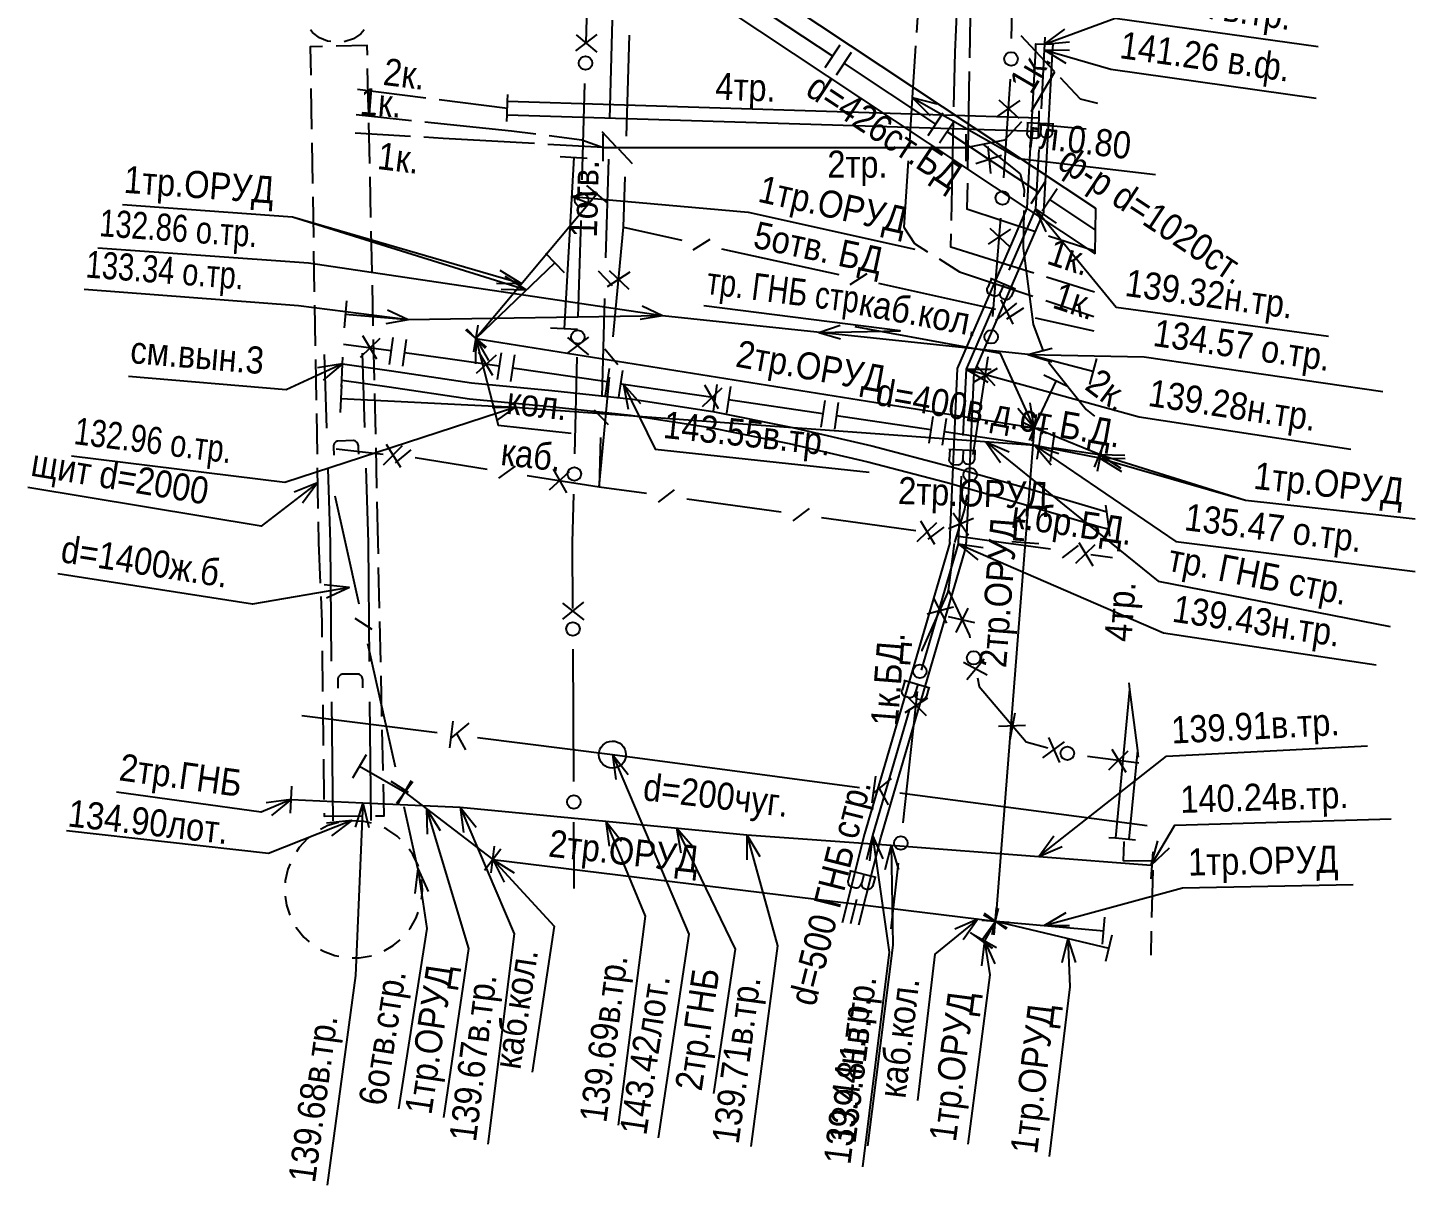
# Model space of a CAD drawing. Header units: metres. Extents: x -3947 to -3704, y 4976 to 6609.
# Drawn here: x -3835.4 to -3784.2, y 4976.3 to 5019 of the extents above; entities that cross this region are included whole.
import ezdxf
from ezdxf.enums import TextEntityAlignment as Align

# ---------------------------------------------------------------- set-up
doc = ezdxf.new("R2010")
doc.units = ezdxf.units.M
doc.header["$MEASUREMENT"] = 0
for name, color, linetype, lineweight in [('Водопровод', 7, 'Continuous', 25), ('Водосток', 7, 'Continuous', 25), ('Газопровод', 7, 'Continuous', 25), ('Кабели', 7, 'Continuous', 25), ('Кабель связи', 7, 'Continuous', 25), ('Кабель электрический', 7, 'Continuous', 25), ('Канализация самотёчная', 7, 'Continuous', 25)]:
    doc.layers.add(name, color=color, linetype=linetype, lineweight=lineweight)
doc.styles.add('Style-RUSSIAN_1251', font='RUSSIAN_1251.shx')
doc.styles.add('Style-RUSSIAN_1251 I 0.00000', font='RUSSIAN_1251.shx')

msp = doc.modelspace()

# ---------------------------------------------------------------- linework, layer by layer
at = {"layer": 'Водопровод', "linetype": 'Continuous'}
for p, q in [((-3797.91, 5018.406), (-3797.151, 5018.95)), ((-3797.89, 5018.655), (-3797.91, 5018.406)), ((-3797.91, 5018.406), (-3796.979, 5018.481)), ((-3797.915, 5018.196), (-3798.035, 5016.008)), ((-3797.91, 5018.406), (-3797.915, 5018.196)), ((-3797.915, 5018.196), (-3797.121, 5017.703)), ((-3797.915, 5018.196), (-3796.981, 5018.183)), ((-3797.568, 5015.44), (-3798.564, 5015.494)), ((-3798.532, 5015.493), (-3798.552, 5015.131)), ((-3798.032, 5015.465), (-3798.049, 5015.144)), ((-3798.117, 5014.51), (-3798.238, 5012.322)), ((-3798.238, 5012.322), (-3799.223, 5010.05)), ((-3798.238, 5012.322), (-3797.859, 5011.468)), ((-3798.238, 5012.322), (-3797.473, 5011.786)), ((-3799.867, 5009.739), (-3800.011, 5009.407)), ((-3798.982, 5009.356), (-3799.897, 5009.752)), ((-3799.408, 5009.54), (-3799.535, 5009.245)), ((-3799.819, 5008.674), (-3800.804, 5006.402)), ((-3800.804, 5006.402), (-3800.916, 5003.95)), ((-3800.804, 5006.402), (-3799.87, 5006.404)), ((-3800.804, 5006.402), (-3800.003, 5005.922)), ((-3800.444, 5003.386), (-3801.441, 5003.432)), ((-3801.408, 5003.431), (-3801.425, 5003.069)), ((-3800.908, 5003.408), (-3800.923, 5003.087)), ((-3800.985, 5002.452), (-3801.097, 5000)), ((-3801.097, 5000), (-3801.099, 4999.948)), ((-3801.099, 4999.948), (-3802.465, 4995.282)), ((-3801.099, 4999.948), (-3800.373, 4999.361)), ((-3801.099, 4999.948), (-3800.174, 4999.82)), ((-3803.066, 4994.893), (-3803.168, 4994.546)), ((-3802.14, 4994.622), (-3803.097, 4994.903)), ((-3802.585, 4994.753), (-3802.676, 4994.444)), ((-3802.886, 4993.842), (-3804.252, 4989.177)), ((-3804.252, 4989.177), (-3804.479, 4988.276)), ((-3804.252, 4989.177), (-3804.374, 4988.25)), ((-3804.252, 4989.177), (-3803.879, 4988.32)), ((-3805.064, 4987.865), (-3805.153, 4987.514)), ((-3804.128, 4987.63), (-3805.096, 4987.873)), ((-3804.578, 4987.743), (-3804.657, 4987.431)), ((-3804.845, 4986.822), (-3805.071, 4985.922))]:
    msp.add_line(p, q, dxfattribs=at)
at = {"layer": 'Водопровод', "linetype": 'Continuous', "flags": 128}
for points in [[(-3797.91, 5018.406), (-3795.293, 5019.364), (-3787.799, 5018.313)], [(-3801.407, 5000), (-3801.119, 5006.418), (-3798.552, 5012.34), (-3798.23, 5018.203), (-3798.225, 5018.414), (-3798.225, 5018.414), (-3797.603, 5018.4), (-3797.626, 5018.073), (-3797.948, 5012.198), (-3800.515, 5006.277), (-3800.797, 5000)], [(-3797.915, 5018.196), (-3795.452, 5017.476), (-3787.873, 5016.412)], [(-3797.605, 5015.442), (-3797.622, 5015.123), (-3797.629, 5015.094), (-3797.651, 5015.045), (-3797.681, 5014.999), (-3797.697, 5014.982), (-3797.717, 5014.966), (-3797.742, 5014.952), (-3797.772, 5014.941), (-3797.788, 5014.938), (-3797.903, 5014.944), (-3797.925, 5014.951), (-3797.954, 5014.966), (-3797.974, 5014.982), (-3797.994, 5015), (-3798.013, 5015.029), (-3798.029, 5015.065), (-3798.041, 5015.098), (-3798.049, 5015.144), (-3798.055, 5015.106), (-3798.061, 5015.073), (-3798.078, 5015.025), (-3798.097, 5014.996), (-3798.117, 5014.969), (-3798.15, 5014.941), (-3798.187, 5014.923), (-3798.219, 5014.915), (-3798.409, 5014.925), (-3798.428, 5014.93), (-3798.453, 5014.943), (-3798.482, 5014.965), (-3798.508, 5014.998), (-3798.525, 5015.027), (-3798.543, 5015.075), (-3798.551, 5015.103), (-3798.552, 5015.131)], [(-3798.238, 5012.322), (-3795.256, 5008.694), (-3787.423, 5007.619)], [(-3799.015, 5009.37), (-3799.142, 5009.078), (-3799.159, 5009.052), (-3799.196, 5009.014), (-3799.241, 5008.982), (-3799.262, 5008.971), (-3799.286, 5008.963), (-3799.314, 5008.959), (-3799.346, 5008.959), (-3799.362, 5008.961), (-3799.468, 5009.007), (-3799.486, 5009.021), (-3799.508, 5009.045), (-3799.521, 5009.067), (-3799.533, 5009.09), (-3799.541, 5009.124), (-3799.544, 5009.164), (-3799.544, 5009.199), (-3799.535, 5009.245), (-3799.554, 5009.211), (-3799.571, 5009.182), (-3799.604, 5009.143), (-3799.631, 5009.123), (-3799.66, 5009.105), (-3799.701, 5009.09), (-3799.741, 5009.085), (-3799.774, 5009.089), (-3799.949, 5009.165), (-3799.965, 5009.176), (-3799.984, 5009.196), (-3800.003, 5009.227), (-3800.016, 5009.267), (-3800.022, 5009.3), (-3800.023, 5009.351), (-3800.02, 5009.381), (-3800.011, 5009.407)], [(-3800.804, 5006.402), (-3794.408, 5004.636), (-3786.591, 5003.451)], [(-3800.481, 5003.388), (-3800.495, 5003.07), (-3800.502, 5003.04), (-3800.523, 5002.991), (-3800.553, 5002.945), (-3800.569, 5002.927), (-3800.589, 5002.911), (-3800.614, 5002.898), (-3800.644, 5002.886), (-3800.659, 5002.883), (-3800.775, 5002.888), (-3800.797, 5002.895), (-3800.826, 5002.909), (-3800.846, 5002.925), (-3800.866, 5002.943), (-3800.885, 5002.972), (-3800.902, 5003.008), (-3800.914, 5003.04), (-3800.923, 5003.087), (-3800.928, 5003.048), (-3800.933, 5003.015), (-3800.951, 5002.967), (-3800.969, 5002.938), (-3800.989, 5002.911), (-3801.022, 5002.883), (-3801.058, 5002.864), (-3801.09, 5002.856), (-3801.28, 5002.864), (-3801.299, 5002.869), (-3801.325, 5002.881), (-3801.353, 5002.903), (-3801.38, 5002.936), (-3801.397, 5002.965), (-3801.416, 5003.013), (-3801.424, 5003.041), (-3801.425, 5003.069)], [(-3801.407, 5000), (-3801.407, 4999.982), (-3804.552, 4989.236), (-3805.378, 4985.961)], [(-3804.757, 4985.882), (-3803.948, 4989.094), (-3800.804, 4999.841), (-3800.797, 5000)], [(-3801.099, 4999.948), (-3793.517, 4996.669), (-3785.658, 4995.478)], [(-3802.175, 4994.633), (-3802.265, 4994.327), (-3802.278, 4994.3), (-3802.31, 4994.256), (-3802.35, 4994.22), (-3802.37, 4994.206), (-3802.393, 4994.195), (-3802.42, 4994.187), (-3802.452, 4994.183), (-3802.468, 4994.184), (-3802.579, 4994.216), (-3802.599, 4994.228), (-3802.624, 4994.249), (-3802.639, 4994.269), (-3802.654, 4994.291), (-3802.666, 4994.324), (-3802.674, 4994.363), (-3802.678, 4994.397), (-3802.676, 4994.444), (-3802.69, 4994.408), (-3802.703, 4994.377), (-3802.731, 4994.335), (-3802.756, 4994.311), (-3802.781, 4994.289), (-3802.82, 4994.27), (-3802.86, 4994.26), (-3802.893, 4994.26), (-3803.076, 4994.313), (-3803.093, 4994.322), (-3803.115, 4994.34), (-3803.138, 4994.368), (-3803.156, 4994.407), (-3803.166, 4994.439), (-3803.172, 4994.489), (-3803.173, 4994.519), (-3803.168, 4994.546)], [(-3804.252, 4989.177), (-3803.645, 4984.874), (-3804.629, 4976.943)], [(-3804.164, 4987.639), (-3804.242, 4987.329), (-3804.254, 4987.302), (-3804.285, 4987.257), (-3804.323, 4987.219), (-3804.342, 4987.205), (-3804.365, 4987.193), (-3804.392, 4987.184), (-3804.424, 4987.179), (-3804.439, 4987.179), (-3804.552, 4987.207), (-3804.572, 4987.218), (-3804.598, 4987.238), (-3804.614, 4987.258), (-3804.63, 4987.279), (-3804.643, 4987.311), (-3804.652, 4987.35), (-3804.657, 4987.384), (-3804.657, 4987.431), (-3804.67, 4987.395), (-3804.682, 4987.363), (-3804.708, 4987.32), (-3804.732, 4987.295), (-3804.757, 4987.272), (-3804.795, 4987.251), (-3804.834, 4987.24), (-3804.867, 4987.238), (-3805.052, 4987.285), (-3805.069, 4987.293), (-3805.092, 4987.31), (-3805.116, 4987.338), (-3805.135, 4987.375), (-3805.146, 4987.407), (-3805.155, 4987.457), (-3805.157, 4987.487), (-3805.153, 4987.514)]]:
    msp.add_lwpolyline(points, dxfattribs=at)
at = {"layer": 'Водосток', "linetype": 'Continuous'}
for p, q in [((-3822.864, 5015.996), (-3822.897, 5017.496)), ((-3824.991, 5016.757), (-3824.966, 5015.257)), ((-3822.82, 5013.997), (-3822.853, 5015.496)), ((-3824.958, 5014.757), (-3824.933, 5013.257)), ((-3822.776, 5011.997), (-3822.809, 5013.497)), ((-3824.925, 5012.757), (-3824.9, 5011.257)), ((-3822.732, 5009.998), (-3822.765, 5011.497)), ((-3824.891, 5010.757), (-3824.866, 5009.258)), ((-3822.688, 5007.998), (-3822.721, 5009.498)), ((-3824.858, 5008.758), (-3824.833, 5007.258)), ((-3822.644, 5005.999), (-3822.677, 5007.498)), ((-3824.825, 5006.758), (-3824.8, 5005.258)), ((-3824.501, 5006.943), (-3824.416, 5004.221)), ((-3823.102, 5006.986), (-3823.016, 5004.243)), ((-3822.6, 5003.999), (-3822.633, 5005.499)), ((-3824.791, 5004.758), (-3824.767, 5003.259)), ((-3822.556, 5002), (-3822.589, 5003.499)), ((-3824.758, 5002.759), (-3824.733, 5001.259)), ((-3824.369, 5002.722), (-3824.284, 5000)), ((-3822.969, 5002.744), (-3822.883, 5000)), ((-3824.749, 5002.204), (-3825.614, 5001.853)), ((-3824.749, 5002.204), (-3825.309, 5001.457)), ((-3822.512, 5000), (-3822.545, 5001.5)), ((-3824.725, 5000.759), (-3824.712, 5000)), ((-3824.712, 5000), (-3824.651, 4998.501)), ((-3824.283, 5000.015), (-3824.241, 4995.618)), ((-3822.502, 4999.578), (-3822.512, 5000)), ((-3822.883, 4999.985), (-3822.841, 4995.61)), ((-3822.458, 4997.579), (-3822.491, 4999.078)), ((-3823.567, 4998.342), (-3824.497, 4998.434)), ((-3823.567, 4998.342), (-3824.411, 4997.941)), ((-3822.414, 4995.579), (-3822.447, 4997.079)), ((-3824.58, 4996.003), (-3824.561, 4994.503)), ((-3822.37, 4993.58), (-3822.403, 4995.079)), ((-3824.555, 4994.003), (-3824.536, 4992.503)), ((-3824.227, 4994.118), (-3824.185, 4989.721)), ((-3822.827, 4994.11), (-3822.785, 4989.735)), ((-3822.326, 4991.58), (-3822.359, 4993.08)), ((-3824.53, 4992.003), (-3824.511, 4990.503)), ((-3823.485, 4989.728), (-3824.414, 4989.631)), ((-3823.485, 4989.728), (-3824.231, 4989.166)), ((-3820.876, 4987.189), (-3820.908, 4987.55))]:
    msp.add_line(p, q, dxfattribs=at)
at = {"layer": 'Водосток', "linetype": 'Continuous', "flags": 128}
for points in [[(-3824.261, 5018.496), (-3824.374, 5018.513), (-3824.673, 5018.639), (-3824.932, 5018.835), (-3825.004, 5018.924)], [(-3823.024, 5018.925), (-3823.155, 5018.781), (-3823.425, 5018.602), (-3823.731, 5018.494), (-3823.765, 5018.491)], [(-3824.563, 5018.312), (-3825.017, 5018.302), (-3825, 5017.257)], [(-3822.908, 5017.996), (-3822.916, 5018.348), (-3824.063, 5018.323)], [(-3823.224, 5003.257), (-3823.233, 5003.535), (-3823.236, 5003.574), (-3823.244, 5003.603), (-3823.257, 5003.644), (-3823.276, 5003.68), (-3823.298, 5003.707), (-3823.328, 5003.732), (-3823.361, 5003.751), (-3823.389, 5003.757), (-3823.416, 5003.761), (-3824.001, 5003.743), (-3824.026, 5003.737), (-3824.047, 5003.73), (-3824.071, 5003.715), (-3824.089, 5003.699), (-3824.111, 5003.675), (-3824.131, 5003.649), (-3824.144, 5003.616), (-3824.159, 5003.57), (-3824.162, 5003.533), (-3824.152, 5003.224)], [(-3824.749, 5002.204), (-3826.832, 5000.6), (-3835.447, 5002.027)], [(-3823.567, 4998.342), (-3827.148, 4997.717), (-3834.337, 4998.836)], [(-3824.631, 4998.002), (-3824.593, 4997.065), (-3824.586, 4996.502)], [(-3823.07, 4994.629), (-3823.073, 4994.907), (-3823.076, 4994.946), (-3823.083, 4994.975), (-3823.095, 4995.017), (-3823.114, 4995.053), (-3823.134, 4995.08), (-3823.165, 4995.105), (-3823.197, 4995.126), (-3823.224, 4995.132), (-3823.252, 4995.137), (-3823.837, 4995.131), (-3823.862, 4995.126), (-3823.883, 4995.119), (-3823.908, 4995.105), (-3823.926, 4995.089), (-3823.949, 4995.066), (-3823.969, 4995.04), (-3823.983, 4995.008), (-3823.998, 4994.962), (-3824.002, 4994.925), (-3823.999, 4994.616)], [(-3822.612, 4989.902), (-3822.289, 4989.904), (-3822.315, 4991.08)], [(-3824.505, 4990.003), (-3824.504, 4989.894), (-3823.112, 4989.9)], [(-3823.485, 4989.728), (-3826.553, 4988.521), (-3834.018, 4989.355)], [(-3823.968, 4989.665), (-3824.363, 4989.546), (-3824.643, 4989.404)], [(-3822.756, 4989.632), (-3823.035, 4989.7), (-3823.473, 4989.727)], [(-3821.696, 4989.045), (-3821.813, 4989.159), (-3822.186, 4989.411), (-3822.289, 4989.457)], [(-3825.054, 4989.122), (-3825.123, 4989.07), (-3825.429, 4988.739), (-3825.53, 4988.579)], [(-3821.025, 4988.035), (-3821.035, 4988.072), (-3821.228, 4988.478), (-3821.367, 4988.672)], [(-3825.761, 4988.138), (-3825.842, 4987.942), (-3825.937, 4987.502), (-3825.939, 4987.438)], [(-3820.912, 4986.828), (-3820.882, 4987.012), (-3820.876, 4987.189)], [(-3825.937, 4986.94), (-3825.889, 4986.606), (-3825.766, 4986.237)], [(-3821.362, 4985.703), (-3821.323, 4985.749), (-3821.102, 4986.142), (-3821.031, 4986.345)], [(-3825.537, 4985.793), (-3825.532, 4985.783), (-3825.25, 4985.431), (-3825.051, 4985.258)], [(-3822.288, 4984.918), (-3821.954, 4985.112), (-3821.695, 4985.331)], [(-3824.642, 4984.974), (-3824.525, 4984.903), (-3824.104, 4984.744), (-3823.967, 4984.718)], [(-3823.473, 4984.659), (-3823.445, 4984.659), (-3823.211, 4984.657), (-3822.767, 4984.733), (-3822.754, 4984.738)]]:
    msp.add_lwpolyline(points, dxfattribs=at)
at = {"layer": 'Газопровод', "linetype": 'Continuous'}
for p, q in [((-3809.105, 5020.196), (-3805.724, 5017.959)), ((-3806, 5017.542), (-3805.448, 5018.376)), ((-3805.583, 5017.266), (-3805.031, 5018.1)), ((-3805.307, 5017.683), (-3801.926, 5015.446)), ((-3802.202, 5015.029), (-3801.65, 5015.863)), ((-3801.785, 5014.753), (-3801.233, 5015.587)), ((-3801.509, 5015.17), (-3798.129, 5012.933)), ((-3799.998, 5014.618), (-3799.904, 5013.622)), ((-3799.497, 5014.289), (-3800.448, 5013.979)), ((-3798.405, 5012.516), (-3797.853, 5013.35)), ((-3797.988, 5012.24), (-3797.436, 5013.074)), ((-3797.712, 5012.657), (-3796.022, 5011.538)), ((-3822.035, 5007.072), (-3823.783, 5007.313)), ((-3823.159, 5006.848), (-3822.436, 5007.538)), ((-3822.564, 5006.767), (-3823.08, 5007.625)), ((-3821.966, 5007.567), (-3822.103, 5006.577)), ((-3821.471, 5007.499), (-3821.608, 5006.508)), ((-3818.874, 5006.248), (-3818.145, 5006.933)), ((-3818.28, 5006.163), (-3818.789, 5007.024)), ((-3817.973, 5007.002), (-3818.117, 5006.012)), ((-3817.479, 5006.93), (-3817.623, 5005.94)), ((-3814.058, 5005.927), (-3817.551, 5006.435)), ((-3813.986, 5006.421), (-3814.13, 5005.432)), ((-3813.491, 5006.349), (-3813.635, 5005.36)), ((-3813.446, 5005.838), (-3813.279, 5004.919)), ((-3813.446, 5005.838), (-3812.829, 5005.136)), ((-3810.539, 5005.026), (-3809.809, 5005.71)), ((-3809.945, 5004.94), (-3810.452, 5005.803)), ((-3809.999, 5005.832), (-3810.146, 5004.843)), ((-3809.504, 5005.759), (-3809.651, 5004.769)), ((-3806.087, 5004.746), (-3809.578, 5005.264)), ((-3806.013, 5005.241), (-3806.16, 5004.252)), ((-3805.519, 5005.168), (-3805.665, 5004.178)), ((-3802.101, 5004.155), (-3805.592, 5004.673)), ((-3802.028, 5004.65), (-3802.174, 5003.661)), ((-3801.533, 5004.577), (-3801.68, 5003.587)), ((-3798.115, 5003.564), (-3801.606, 5004.082)), ((-3798.042, 5004.059), (-3798.189, 5003.07)), ((-3797.548, 5003.986), (-3797.694, 5002.996)), ((-3795.875, 5003.232), (-3797.621, 5003.491))]:
    msp.add_line(p, q, dxfattribs=at)
at = {"layer": 'Газопровод', "linetype": 'Continuous', "flags": 128}
for points in [[(-3796.038, 5010.662), (-3796.007, 5012.335), (-3817.556, 5026.635), (-3818.336, 5025.46), (-3796.038, 5010.662)], [(-3818.045, 5006.507), (-3819.935, 5006.782), (-3821.539, 5007.004)], [(-3810.072, 5005.337), (-3813.446, 5005.838), (-3813.563, 5005.855)], [(-3813.446, 5005.838), (-3812.286, 5003.44), (-3804.381, 5002.596)]]:
    msp.add_lwpolyline(points, dxfattribs=at)
at = {"layer": 'Кабели', "linetype": 'Continuous'}
for p, q in [((-3799.126, 5018.606), (-3799.048, 5022.252)), ((-3815.216, 5018.15), (-3814.419, 5018.756)), ((-3815.201, 5018.75), (-3814.436, 5018.106)), ((-3814.977, 5013.394), (-3814.876, 5016.952)), ((-3799.409, 5013.469), (-3799.16, 5017.107)), ((-3799.628, 5015.742), (-3798.808, 5016.315)), ((-3799.589, 5016.341), (-3798.851, 5015.667)), ((-3815.788, 5014.247), (-3814.79, 5014.191)), ((-3815.37, 5012.771), (-3814.452, 5012.942)), ((-3814.816, 5013.18), (-3814.05, 5012.538)), ((-3815.37, 5012.771), (-3814.495, 5012.444)), ((-3799.815, 5008.338), (-3799.518, 5011.973)), ((-3799.972, 5011.012), (-3799.144, 5011.574)), ((-3799.925, 5011.61), (-3799.195, 5010.926)), ((-3817.206, 5009.552), (-3818, 5010.043)), ((-3817.206, 5009.552), (-3818.14, 5009.563)), ((-3819.284, 5007.851), (-3818.518, 5007.209)), ((-3818.98, 5007.036), (-3818.822, 5008.024)), ((-3816.142, 5007.928), (-3815.144, 5007.872)), ((-3815.527, 5006.973), (-3814.733, 5007.581)), ((-3815.514, 5007.573), (-3814.747, 5006.931)), ((-3815.247, 5003.279), (-3815.157, 5006.837)), ((-3800.539, 5003.245), (-3799.987, 5006.849)), ((-3800.506, 5005.931), (-3799.641, 5006.434)), ((-3800.417, 5006.524), (-3799.737, 5005.791)), ((-3797.028, 5005.75), (-3797.934, 5006.172)), ((-3798.098, 5004.696), (-3798.476, 5003.77)), ((-3798.366, 5003.739), (-3798.208, 5004.727)), ((-3798.785, 5004.272), (-3797.789, 5004.194)), ((-3797.834, 5004.022), (-3798.74, 5004.444)), ((-3795.689, 5003.712), (-3796.067, 5002.786)), ((-3795.878, 5003.249), (-3795.093, 5002.742)), ((-3795.878, 5003.249), (-3794.944, 5003.219)), ((-3795.86, 5003.11), (-3795.064, 5002.621)), ((-3795.86, 5003.11), (-3794.926, 5003.101)), ((-3815.33, 5000), (-3815.285, 5001.779)), ((-3801.28, 5001.096), (-3800.711, 5000.274)), ((-3801.452, 5000.522), (-3800.524, 5000.896)), ((-3799.118, 5000.039), (-3798.121, 4999.961)), ((-3799.118, 5000.039), (-3798.121, 4999.961)), ((-3801.452, 4998.221), (-3801.225, 4999.956)), ((-3815.697, 4997.763), (-3814.911, 4997.145)), ((-3815.692, 4997.163), (-3814.917, 4997.795)), ((-3802.234, 4997.364), (-3801.266, 4997.619)), ((-3801.991, 4997.913), (-3801.53, 4997.025)), ((-3800.735, 4997.57), (-3801.175, 4996.671)), ((-3800.479, 4997.027), (-3801.452, 4997.259)), ((-3815.289, 4991.168), (-3815.313, 4996.056)), ((-3800.018, 4995.097), (-3800.902, 4995.563)), ((-3800.131, 4995.686), (-3800.78, 4994.925)), ((-3803.13, 4989.645), (-3802.593, 4994.496)), ((-3803.055, 4993.722), (-3802.211, 4994.261)), ((-3802.991, 4994.319), (-3802.281, 4993.614)), ((-3798.997, 4993.7), (-3799.183, 4992.717)), ((-3798.606, 4993.244), (-3799.606, 4993.21)), ((-3797.177, 4992.636), (-3797.985, 4992.047)), ((-3797.756, 4992.794), (-3797.358, 4991.876)), ((-3795.426, 4992.37), (-3794.902, 4991.518)), ((-3823.445, 4991.311), (-3822.941, 4992.175)), ((-3796.322, 4992.107), (-3794.418, 4991.864)), ((-3794.831, 4992.296), (-3795.547, 4991.598)), ((-3821.833, 4990.378), (-3821.227, 4991.172)), ((-3821.782, 4990.343), (-3821.278, 4991.207)), ((-3820.724, 4990.16), (-3820.703, 4989.226)), ((-3820.724, 4990.16), (-3820.225, 4989.37)), ((-3815.269, 4987.225), (-3815.282, 4989.669)), ((-3818.339, 4987.796), (-3818.217, 4988.788)), ((-3818.581, 4987.895), (-3817.975, 4988.689)), ((-3818.278, 4988.292), (-3817.852, 4987.461)), ((-3818.278, 4988.292), (-3817.484, 4987.799)), ((-3803.563, 4985.729), (-3803.295, 4988.154)), ((-3793.91, 4987.899), (-3793.952, 4986.149)), ((-3800.157, 4986.256), (-3799.281, 4985.772)), ((-3799.31, 4985.727), (-3800.128, 4986.301)), ((-3799.315, 4985.72), (-3800.123, 4986.308)), ((-3799.834, 4985.527), (-3799.604, 4986.501)), ((-3799.78, 4985.518), (-3799.658, 4986.51)), ((-3799.762, 4985.516), (-3799.676, 4986.512)), ((-3797.914, 4985.856), (-3797.111, 4986.334)), ((-3795.764, 4985.167), (-3795.678, 4986.163)), ((-3800.363, 4986.093), (-3801.219, 4985.72)), ((-3800.363, 4986.093), (-3800.904, 4985.332)), ((-3800.217, 4986.053), (-3799.221, 4985.975)), ((-3797.914, 4985.856), (-3796.98, 4985.851)), ((-3793.964, 4985.649), (-3793.986, 4984.763)), ((-3799.832, 4985.01), (-3800.64, 4985.598)), ((-3799.81, 4985.014), (-3800.628, 4985.589)), ((-3800.557, 4985.531), (-3799.681, 4985.047)), ((-3800.119, 4985.289), (-3800.229, 4984.361)), ((-3800.119, 4985.289), (-3799.735, 4984.438)), ((-3797.048, 4985.382), (-3797.262, 4984.472)), ((-3797.048, 4985.382), (-3796.762, 4984.492)), ((-3795.644, 4984.535), (-3795.414, 4985.509))]:
    msp.add_line(p, q, dxfattribs=at)
at = {"layer": 'Кабели', "linetype": 'Continuous', "flags": 128}
for points in [[(-3814.833, 5018.451), (-3814.769, 5020.705), (-3814.73, 5022.009)], [(-3815.289, 5014.219), (-3815.643, 5007.9)], [(-3814.433, 5012.859), (-3818.901, 5007.53)], [(-3817.206, 5009.552), (-3825.667, 5012.01), (-3831.954, 5012.466)], [(-3815.37, 5012.771), (-3808.847, 5012.202), (-3802.696, 5010.827)], [(-3815.119, 5008.337), (-3815.099, 5009.117), (-3815.02, 5011.895)], [(-3818.901, 5007.53), (-3798.287, 5004.233)], [(-3798.287, 5004.233), (-3797.481, 5005.961)], [(-3798.287, 5004.233), (-3798.62, 5000)], [(-3795.878, 5003.249), (-3798.287, 5004.233)], [(-3795.878, 5003.249), (-3790.49, 5001.563), (-3784.224, 5000.87)], [(-3795.86, 5003.11), (-3790.49, 5001.563), (-3784.226, 5000.87)], [(-3801.219, 5000), (-3800.848, 5001.224), (-3800.766, 5001.762)], [(-3815.32, 4997.556), (-3815.332, 4999.914), (-3815.33, 5000)], [(-3798.62, 5000), (-3799.719, 4986.014)], [(-3802.428, 4995.987), (-3802.423, 4996.028), (-3801.476, 4998.143), (-3801.452, 4998.221)], [(-3801.452, 4998.221), (-3800.676, 4996.56), (-3800.66, 4996.475)], [(-3800.382, 4995.001), (-3800.322, 4994.68), (-3798.58, 4992.633), (-3797.786, 4992.414)], [(-3823.193, 4991.743), (-3821.53, 4990.775)], [(-3821.53, 4990.775), (-3818.278, 4988.292)], [(-3820.724, 4990.16), (-3819.169, 4985.006), (-3820.101, 4978.771)], [(-3818.278, 4988.292), (-3799.719, 4986.014)], [(-3818.278, 4988.292), (-3816.008, 4985.828), (-3816.817, 4980.438)], [(-3797.914, 4985.856), (-3792.81, 4987.242), (-3786.507, 4987.372)], [(-3800.363, 4986.093), (-3801.954, 4984.802), (-3802.598, 4979.39)], [(-3800.236, 4985.304), (-3799.719, 4986.014)], [(-3800.219, 4985.302), (-3799.719, 4986.014)], [(-3799.719, 4986.014), (-3800.119, 4985.289)], [(-3799.719, 4986.014), (-3795.721, 4985.665)], [(-3799.719, 4986.014), (-3795.529, 4985.022)], [(-3800.119, 4985.289), (-3799.926, 4984.033), (-3800.736, 4977.781)], [(-3797.048, 4985.382), (-3796.976, 4983.59), (-3797.736, 4977.332)]]:
    msp.add_lwpolyline(points, dxfattribs=at)
at = {"layer": 'Кабели', "linetype": 'Continuous'}
for centre in [(-3814.855, 5017.702), (-3799.142, 5017.856), (-3814.999, 5012.644), (-3799.461, 5012.72), (-3815.138, 5007.587), (-3799.876, 5007.591), (-3815.266, 5002.529), (-3800.652, 5002.503), (-3815.317, 4996.806), (-3800.521, 4995.738), (-3802.51, 4995.241), (-3797.063, 4992.215), (-3815.285, 4990.418), (-3803.212, 4988.9)]:
    msp.add_circle(centre, 0.25, dxfattribs=at)
at = {"layer": 'Кабель связи', "linetype": 'Continuous'}
for p, q in [((-3813.867, 5019.285), (-3813.968, 5015.648)), ((-3813.346, 5015.005), (-3813.225, 5018.738)), ((-3814.247, 5015.17), (-3813.732, 5014.626)), ((-3813.115, 5013.982), (-3813.627, 5014.529)), ((-3814.01, 5014.148), (-3814.112, 5010.511)), ((-3813.456, 5011.64), (-3813.395, 5013.506)), ((-3813.832, 5007.595), (-3813.456, 5011.64)), ((-3813.456, 5011.64), (-3811.294, 5011.164)), ((-3810.877, 5010.801), (-3810.246, 5011.205)), ((-3809.829, 5010.842), (-3805.505, 5009.891)), ((-3816.33, 5010.686), (-3815.638, 5009.964)), ((-3817.037, 5009.316), (-3817.822, 5009.823)), ((-3814.39, 5010.033), (-3813.875, 5009.489)), ((-3814.036, 5009.446), (-3813.202, 5009.999)), ((-3813.982, 5010.043), (-3813.26, 5009.351)), ((-3805.088, 5009.528), (-3804.457, 5009.932)), ((-3817.037, 5009.316), (-3817.971, 5009.345)), ((-3804.04, 5009.569), (-3799.716, 5008.618)), ((-3814.154, 5009.011), (-3814.255, 5005.374)), ((-3798.937, 5008.831), (-3799.712, 5008.2)), ((-3799.523, 5008.958), (-3799.077, 5008.062)), ((-3799.3, 5008.255), (-3798.668, 5008.658)), ((-3798.251, 5008.295), (-3796.089, 5007.82)), ((-3819.247, 5007.891), (-3818.555, 5007.169)), ((-3813.663, 5006.56), (-3814.141, 5007.136)), ((-3814.348, 5002.056), (-3813.972, 5006.101)), ((-3814.534, 5004.897), (-3814.019, 5004.352)), ((-3822.218, 5003.627), (-3821.679, 5002.784)), ((-3814.297, 5003.875), (-3814.348, 5002.056)), ((-3824.065, 5003.452), (-3822.326, 5003.262)), ((-3821.622, 5003.564), (-3822.325, 5002.853)), ((-3821.872, 5002.946), (-3821.288, 5003.416)), ((-3821.141, 5003.133), (-3818.485, 5002.712)), ((-3818.048, 5002.374), (-3817.441, 5002.815)), ((-3815.455, 5002.612), (-3816.192, 5001.936)), ((-3816.048, 5002.704), (-3815.55, 5001.836)), ((-3817.004, 5002.477), (-3814.348, 5002.056)), ((-3814.348, 5002.056), (-3812.603, 5001.816)), ((-3823.717, 5000), (-3824.097, 5001.708)), ((-3812.159, 5001.487), (-3811.562, 5001.94)), ((-3811.117, 5001.611), (-3807.628, 5001.13)), ((-3807.184, 5000.802), (-3806.586, 5001.254)), ((-3806.142, 5000.926), (-3802.653, 5000.445)), ((-3801.892, 5000.72), (-3802.615, 5000.029)), ((-3802.487, 5000.8), (-3801.971, 4999.942)), ((-3802.208, 5000.116), (-3801.611, 5000.569)), ((-3823.21, 4997.723), (-3823.717, 5000)), ((-3801.167, 5000.24), (-3799.422, 5000)), ((-3799.422, 5000), (-3797.688, 4999.762)), ((-3796.639, 4999.995), (-3796.123, 4999.137)), ((-3797.244, 4999.433), (-3796.647, 4999.886)), ((-3796.045, 4999.915), (-3796.768, 4999.224)), ((-3796.202, 4999.557), (-3795.39, 4999.445)), ((-3822.731, 4996.789), (-3823.364, 4997.192)), ((-3821.871, 4991.703), (-3822.885, 4996.258)), ((-3821.392, 4990.77), (-3822.025, 4991.172)), ((-3821.039, 4987.962), (-3821.546, 4990.239)), ((-3821.039, 4987.962), (-3821.157, 4987.035)), ((-3821.039, 4987.962), (-3820.662, 4987.107))]:
    msp.add_line(p, q, dxfattribs=at)
at = {"layer": 'Кабель связи', "linetype": 'Continuous', "flags": 128}
for points in [[(-3817.037, 5009.316), (-3825.667, 5012.01), (-3831.954, 5012.466)], [(-3815.984, 5010.325), (-3818.901, 5007.53)], [(-3821.039, 4987.962), (-3820.716, 4985.744), (-3821.759, 4979.085)]]:
    msp.add_lwpolyline(points, dxfattribs=at)
at = {"layer": 'Кабель электрический', "linetype": 'Continuous'}
for p, q in [((-3802.388, 5022.574), (-3802.631, 5018.834)), ((-3800.619, 5021.519), (-3800.679, 5017.894)), ((-3797.526, 5017.382), (-3798.763, 5018.707)), ((-3800.687, 5017.394), (-3800.746, 5013.77)), ((-3823.274, 5016.74), (-3820.755, 5016.422)), ((-3817.732, 5016.292), (-3817.725, 5016.542)), ((-3802.787, 5016.434), (-3802.131, 5015.77)), ((-3802.787, 5016.434), (-3801.882, 5016.203)), ((-3820.259, 5016.36), (-3817.74, 5016.042)), ((-3817.748, 5015.792), (-3817.732, 5016.292)), ((-3798.107, 5015.684), (-3798.1, 5015.934)), ((-3823.324, 5015.8), (-3821.279, 5015.584)), ((-3817.756, 5015.542), (-3817.748, 5015.792)), ((-3801.345, 5011.892), (-3801.262, 5015.587)), ((-3798.123, 5015.184), (-3798.107, 5015.684)), ((-3798.115, 5015.434), (-3796.373, 5015.271)), ((-3821.321, 5014.989), (-3823.362, 5015.111)), ((-3814.199, 5014.084), (-3814.199, 5015.084)), ((-3800.802, 5014.079), (-3800.802, 5015.079)), ((-3798.131, 5014.934), (-3798.123, 5015.184)), ((-3814.199, 5014.584), (-3816.24, 5014.699)), ((-3800.802, 5014.579), (-3800.181, 5014.706)), ((-3797.758, 5011.327), (-3796.036, 5010.763)), ((-3796.063, 5009.245), (-3797.827, 5009.797)), ((-3823.681, 5008.919), (-3823.765, 5007.923)), ((-3812.006, 5008.366), (-3812.761, 5008.731)), ((-3797.858, 5008.939), (-3796.08, 5008.349)), ((-3821.401, 5008.227), (-3822.226, 5008.078)), ((-3821.401, 5008.227), (-3822.164, 5008.574)), ((-3812.006, 5008.366), (-3812.835, 5008.236)), ((-3806.244, 5007.758), (-3805.449, 5008.023)), ((-3806.244, 5007.758), (-3805.44, 5007.523)), ((-3818.901, 5007.53), (-3818.919, 5006.596)), ((-3818.901, 5007.53), (-3818.435, 5006.721)), ((-3798.524, 5006.943), (-3797.619, 5007.174)), ((-3823.822, 5006.595), (-3823.808, 5006.845)), ((-3798.524, 5006.943), (-3797.63, 5006.674)), ((-3795.99, 5006.795), (-3796.244, 5005.828)), ((-3823.821, 5006.595), (-3824.744, 5006.447)), ((-3823.821, 5006.595), (-3824.535, 5005.992)), ((-3823.854, 5005.993), (-3823.821, 5006.595)), ((-3823.867, 5005.804), (-3823.916, 5004.805)), ((-3823.868, 5005.744), (-3823.854, 5005.994)), ((-3798.287, 5004.233), (-3798.432, 5005.156)), ((-3817.458, 5004.987), (-3818.296, 5004.977)), ((-3817.458, 5004.987), (-3818.141, 5004.501)), ((-3798.287, 5004.233), (-3798.887, 5004.949)), ((-3800.073, 5003.715), (-3799.531, 5002.955)), ((-3800.073, 5003.715), (-3799.216, 5003.344)), ((-3798.265, 5003.583), (-3797.661, 5002.87)), ((-3798.265, 5003.583), (-3797.38, 5003.284)), ((-3795.763, 5003.601), (-3795.956, 5002.619)), ((-3795.607, 5001.134), (-3795.638, 5001.381)), ((-3795.523, 5000.486), (-3795.606, 5001.133)), ((-3795.492, 5000.238), (-3795.524, 5000.486)), ((-3794.796, 4994.816), (-3794.764, 4994.568)), ((-3794.765, 4994.568), (-3794.477, 4992.322)), ((-3794.476, 4992.322), (-3794.445, 4992.074)), ((-3825.743, 4990.003), (-3825.697, 4991.002)), ((-3825.72, 4990.503), (-3826.646, 4990.385)), ((-3825.72, 4990.503), (-3826.453, 4989.924)), ((-3823.07, 4990.38), (-3823.358, 4989.491)), ((-3823.07, 4990.38), (-3822.858, 4989.47)), ((-3819.48, 4990.22), (-3819.356, 4989.294)), ((-3819.48, 4990.22), (-3818.896, 4989.491)), ((-3814.1, 4989.71), (-3813.986, 4988.783)), ((-3814.1, 4989.71), (-3813.524, 4988.975)), ((-3811.5, 4989.46), (-3811.332, 4988.541)), ((-3811.5, 4989.46), (-3810.882, 4988.759)), ((-3808.9, 4989.21), (-3808.902, 4988.276)), ((-3808.9, 4989.21), (-3808.42, 4988.409)), ((-3803.57, 4988.82), (-3803.803, 4987.916)), ((-3803.57, 4988.82), (-3803.303, 4987.925)), ((-3798.12, 4988.41), (-3797.566, 4989.162)), ((-3798.12, 4988.41), (-3797.258, 4988.769)), ((-3795.537, 4989.112), (-3795.288, 4989.088)), ((-3795.288, 4989.088), (-3794.79, 4989.04)), ((-3794.79, 4989.04), (-3794.541, 4989.017)), ((-3793.97, 4988.08), (-3793.723, 4988.981)), ((-3793.97, 4988.08), (-3793.294, 4988.725)), ((-3793.973, 4987.579), (-3793.892, 4988.575))]:
    msp.add_line(p, q, dxfattribs=at)
at = {"layer": 'Кабель электрический', "linetype": 'Continuous', "flags": 128}
for points in [[(-3801.25, 5016.087), (-3801.205, 5018.102), (-3801.128, 5019.781)], [(-3802.664, 5018.335), (-3802.787, 5016.434), (-3802.905, 5014.596)], [(-3798.394, 5015.908), (-3798.381, 5015.922), (-3797.526, 5017.382)], [(-3795.936, 5016.21), (-3796.576, 5016.365), (-3797.321, 5017.163)], [(-3802.787, 5016.434), (-3798.843, 5014.174), (-3793.804, 5013.582)], [(-3817.732, 5016.292), (-3798.107, 5015.684)], [(-3820.781, 5015.531), (-3817.589, 5015.194), (-3816.692, 5015.083)], [(-3817.748, 5015.792), (-3798.123, 5015.184)], [(-3800.181, 5014.706), (-3799.376, 5014.871), (-3798.738, 5015.545)], [(-3816.739, 5014.727), (-3820.107, 5014.917), (-3820.822, 5014.96)], [(-3816.196, 5015.022), (-3814.985, 5014.873), (-3814.199, 5014.584)], [(-3814.199, 5014.584), (-3800.802, 5014.579)], [(-3800.181, 5014.706), (-3798.801, 5013.611), (-3798.663, 5013.03), (-3798.666, 5012.764)], [(-3802.937, 5014.097), (-3803.095, 5011.646), (-3802.706, 5011.04), (-3802.222, 5010.735)], [(-3800.754, 5013.27), (-3800.77, 5012.314), (-3798.233, 5011.483)], [(-3798.673, 5012.264), (-3798.69, 5010.873), (-3798.331, 5008.052), (-3797.963, 5007.107)], [(-3798.304, 5009.946), (-3801.367, 5010.905), (-3801.356, 5011.392)], [(-3812.006, 5008.366), (-3825.087, 5010.314), (-3832.858, 5010.862)], [(-3801.799, 5010.469), (-3801.047, 5009.997), (-3798.333, 5009.096)], [(-3821.401, 5008.227), (-3825.445, 5008.733), (-3833.364, 5009.338)], [(-3806.244, 5007.758), (-3803.231, 5007.814), (-3810.48, 5008.737)], [(-3796.117, 5006.312), (-3798.524, 5006.943), (-3812.006, 5008.366), (-3821.401, 5008.227), (-3823.723, 5008.421)], [(-3798.287, 5004.233), (-3799.535, 5006.975), (-3804.895, 5007.966)], [(-3818.901, 5007.53), (-3818.078, 5004.333), (-3815.383, 5004.03)], [(-3798.524, 5006.943), (-3794.224, 5006.85), (-3785.409, 5005.579)], [(-3797.763, 5006.652), (-3796.371, 5004.911), (-3796.059, 5004.667)], [(-3823.821, 5006.595), (-3825.904, 5005.639), (-3831.73, 5006.128)], [(-3823.821, 5006.595), (-3822.012, 5006.34), (-3819.062, 5005.894), (-3816.1, 5005.616), (-3813.116, 5005.293), (-3810.15, 5004.836), (-3807.205, 5004.24), (-3804.285, 5003.564), (-3801.389, 5002.804), (-3798.51, 5001.991), (-3795.647, 5001.145), (-3795.606, 5001.133)], [(-3823.854, 5005.993), (-3822.098, 5005.746), (-3819.134, 5005.298), (-3816.16, 5005.02), (-3813.194, 5004.697), (-3810.256, 5004.246), (-3807.333, 5003.654), (-3804.429, 5002.982), (-3801.547, 5002.226), (-3798.676, 5001.415), (-3795.815, 5000.569), (-3795.523, 5000.486)], [(-3795.86, 5003.11), (-3798.265, 5003.583), (-3817.458, 5004.987), (-3823.891, 5005.304)], [(-3817.458, 5004.987), (-3825.951, 5002.22), (-3833.83, 5003.19)], [(-3800.073, 5003.715), (-3793.707, 4998.565), (-3785.149, 4996.896)], [(-3798.265, 5003.583), (-3793.054, 5000.04), (-3784.218, 4998.925)], [(-3794.765, 4994.568), (-3795.288, 4989.088)], [(-3798.12, 4988.41), (-3793.4, 4992.111), (-3785.977, 4992.492)], [(-3794.477, 4992.322), (-3794.79, 4989.04)], [(-3825.72, 4990.503), (-3826.827, 4990.038), (-3832.171, 4990.777)], [(-3825.72, 4990.503), (-3823.07, 4990.38), (-3819.48, 4990.22), (-3814.1, 4989.71), (-3808.9, 4989.21), (-3803.57, 4988.82), (-3798.12, 4988.41), (-3793.97, 4988.08), (-3793.932, 4988.077)], [(-3823.07, 4990.38), (-3823.34, 4984.015), (-3824.398, 4976.265)], [(-3819.48, 4990.22), (-3817.483, 4985.554), (-3818.454, 4977.785)], [(-3793.97, 4988.08), (-3793.089, 4989.556), (-3785.107, 4989.793)], [(-3814.1, 4989.71), (-3812.645, 4986.204), (-3813.642, 4978.488)], [(-3811.5, 4989.46), (-3809.33, 4984.985), (-3810.122, 4979.648)], [(-3808.9, 4989.21), (-3807.771, 4985.111), (-3808.754, 4977.694)], [(-3803.57, 4988.82), (-3803.502, 4985.134), (-3804.441, 4977.718)], [(-3793.952, 4988.23), (-3794.986, 4988.25), (-3794.96, 4988.932), (-3794.977, 4988.961)]]:
    msp.add_lwpolyline(points, dxfattribs=at)
at = {"layer": 'Канализация самотёчная', "linetype": 'Continuous'}
for p, q in [((-3825.322, 4993.614), (-3820.335, 4992.985)), ((-3819.75, 4993.399), (-3819.874, 4992.416)), ((-3819.83, 4992.767), (-3819.154, 4993.324)), ((-3819.616, 4992.943), (-3819.279, 4992.341)), ((-3818.847, 4992.797), (-3813.86, 4992.168)), ((-3813.86, 4992.168), (-3813.738, 4991.242)), ((-3813.86, 4992.168), (-3813.278, 4991.438)), ((-3813.86, 4992.168), (-3804.734, 4990.956)), ((-3804.146, 4991.367), (-3804.277, 4990.385)), ((-3804.23, 4990.735), (-3803.551, 4991.288)), ((-3804.015, 4990.91), (-3803.682, 4990.306)), ((-3803.247, 4990.759), (-3794.121, 4989.548))]:
    msp.add_line(p, q, dxfattribs=at)
at = {"layer": 'Канализация самотёчная', "linetype": 'Continuous', "flags": 128}
msp.add_lwpolyline([(-3813.86, 4992.168), (-3811.037, 4985.533), (-3812.166, 4978.013)], dxfattribs=at)
at = {"layer": 'Канализация самотёчная', "linetype": 'Continuous'}
msp.add_arc((-3813.86, 4992.168), 0.5, 0.7248714295213494, 0.7248656999623442, dxfattribs=at)

# ---------------------------------------------------------------- texts
at = {"layer": 'Водопровод', "linetype": 'Continuous', "style": 'Style-RUSSIAN_1251', "width": 0.9}
for s, rotation, p in [('141.27в.тр.', 352.0129, (-3794.868, 5020.769)), ('141.26 в.ф.', 352.0129, (-3795.028, 5018.88)), ('139.32н.тр.', 352.1856, (-3794.836, 5010.1)), ('139.28н.тр.', 351.3774, (-3793.968, 5006.036)), ('139.43н.тр.', 351.3774, (-3793.077, 4998.069)), ('139.44н.тр.', 82.9213, (-3806.068, 4977.122))]:
    msp.add_text(s, height=1, rotation=rotation, dxfattribs=at).set_placement(p, align=Align.TOP_LEFT)
at = {"layer": 'Водопровод', "linetype": 'Continuous', "style": 'Style-RUSSIAN_1251 I 0.00000', "width": 0.9}
msp.add_text('d=500 ГНБ стр.', height=1, rotation=75.8755, dxfattribs=at).set_placement((-3806.377, 4982.831))
at = {"layer": 'Водосток', "linetype": 'Continuous', "style": 'Style-RUSSIAN_1251', "width": 0.899998}
for s, rotation, p in [('щит d=2000', 350.5941, (-3835.21, 5003.458)), ('d=1400ж.б.', 351.1486, (-3834.114, 5000.269)), ('134.90лот.', 353.6214, (-3833.889, 4990.513))]:
    msp.add_text(s, height=1, rotation=rotation, dxfattribs=at).set_placement(p, align=Align.TOP_LEFT)
at = {"layer": 'Газопровод', "linetype": 'Continuous', "style": 'Style-RUSSIAN_1251', "width": 0.899998}
for s, rotation, p in [('d=426ст.БД', 326.504, (-3806.785, 5016.563)), ('ф-р d=1020ст.', 326.4257, (-3797.485, 5013.866)), ('d=400в.д.ст.Б.Д.', 349.967, (-3804.188, 5005.089))]:
    msp.add_text(s, height=1, rotation=rotation, dxfattribs=at).set_placement(p)
msp.add_text('143.55в.тр.', height=1, rotation=353.9022, dxfattribs=at).set_placement((-3811.908, 5004.858), align=Align.TOP_LEFT)
at = {"layer": 'Кабели', "linetype": 'Continuous', "style": 'Style-RUSSIAN_1251', "width": 0.899998}
for s, rotation, p in [('1тр.ОРУД', 355.8533, (-3831.849, 5013.912)), ('1тр.ОРУД', 347.4004, (-3808.311, 5013.568)), ('1тр.ОРУД', 353.6845, (-3790.107, 5002.98)), ('1тр.ОРУД', 353.6845, (-3790.107, 5002.98)), ('1тр.ОРУД', 1.1757, (-3792.615, 4988.697)), ('каб.кол.', 81.464, (-3818.251, 4980.654)), ('1тр.ОРУД', 81.4926, (-3821.535, 4978.986)), ('каб.кол.', 83.2075, (-3804.038, 4979.562)), ('1тр.ОРУД', 82.6177, (-3802.174, 4977.967)), ('1тр.ОРУД', 83.084, (-3799.175, 4977.507))]:
    msp.add_text(s, height=1, rotation=rotation, dxfattribs=at).set_placement(p, align=Align.TOP_LEFT)
for s, rotation, p in [('2тр.ОРУД', 349.8729, (-3809.35, 5006.5)), ('2тр.ОРУД', 357.9859, (-3803.326, 5001.424)), ('2тр.ОРУД', 85.5058, (-3799.327, 4995.349)), ('1к.БД.', 85.549, (-3803.329, 4993.192)), ('2тр.ОРУД', 353.6722, (-3816.25, 4988.406))]:
    msp.add_text(s, height=1, rotation=rotation, dxfattribs=at).set_placement(p)
at = {"layer": 'Кабель связи', "linetype": 'Continuous', "style": 'Style-RUSSIAN_1251'}
for s, rotation, width, p in [('1тр.ОРУД', 355.8533, 0.899998, (-3831.849, 5013.912)), ('6отв.стр.', 81.097, 0.9, (-3823.241, 4979.317))]:
    msp.add_text(s, height=1, rotation=rotation, dxfattribs=dict(at, width=width)).set_placement(p, align=Align.TOP_LEFT)
at = {"layer": 'Кабель связи', "linetype": 'Continuous', "style": 'Style-RUSSIAN_1251', "width": 0.899998}
for s, rotation, p in [('1отв.', 88.3998, (-3814.435, 5011.252)), ('5отв. БД', 348.0103, (-3808.708, 5010.893)), ('к.бр.БД.', 351.5571, (-3799.179, 5000.557))]:
    msp.add_text(s, height=1, rotation=rotation, dxfattribs=at).set_placement(p)
at = {"layer": 'Кабель электрический', "linetype": 'Continuous', "style": 'Style-RUSSIAN_1251', "width": 0.899998}
for s, rotation, p in [('2к.', 352.8565, (-3822.359, 5016.9)), ('1к.', 59.6461, (-3798.394, 5016.497)), ('4тр.', 358.0692, (-3810.071, 5016.351)), ('1к.', 355.457, (-3823.21, 5015.802)), ('1к.', 352.9681, (-3822.573, 5013.796)), ('2тр.', 359.979, (-3805.925, 5013.47)), ('1к.', 341.8639, (-3797.869, 5010.306)), ('1к.', 341.8639, (-3797.66, 5008.679)), ('2к.', 323.2868, (-3796.465, 5005.688)), ('4тр.', 85.6528, (-3794.703, 4996.307))]:
    msp.add_text(s, height=1, rotation=rotation, dxfattribs=at).set_placement(p)
at = {"layer": 'Кабель электрический', "linetype": 'Continuous', "style": 'Style-RUSSIAN_1251'}
for s, rotation, width, p in [('гл.0.80', 353.2975, 0.9, (-3798.451, 5015.588)), ('132.86 о.тр.', 355.9661, 0.8, (-3832.756, 5012.309)), ('133.34 о.тр.', 355.6343, 0.8, (-3833.254, 5010.784)), ('тр. ГНБ стр.', 352.7503, 0.8, (-3810.297, 5010.175)), ('каб.кол.', 349.5295, 0.899998, (-3804.631, 5009.392)), ('134.57 о.тр.', 351.7978, 0.9, (-3793.794, 5008.253)), ('см.вын.3', 355.2055, 0.9, (-3831.605, 5007.622)), ('кол.', 353.5922, 0.899998, (-3817.693, 5005.749)), ('132.96 о.тр.', 352.9846, 0.8, (-3833.653, 5004.629)), ('каб.', 353.5922, 0.899998, (-3817.905, 5003.86)), ('135.47 о.тр.', 352.8078, 0.9, (-3792.649, 5001.451)), ('тр. ГНБ стр.', 348.9649, 0.9, (-3793.208, 4999.945)), ('139.91в.тр.', 2.9372, 0.9, (-3793.25, 4993.571)), ('2тр.ГНБ', 352.1346, 0.9, (-3831.973, 4992.213)), ('140.24в.тр.', 1.7071, 0.9, (-3792.908, 4991.012)), ('139.69в.тр.', 82.6411, 0.9, (-3815.08, 4978.674)), ('2тр.ГНБ', 81.5611, 0.9, (-3811.556, 4979.861)), ('139.67в.тр.', 82.8786, 0.9, (-3819.893, 4977.965)), ('139.71в.тр.', 82.4507, 0.9, (-3810.192, 4977.885)), ('139.81в.тр.', 82.7829, 0.9, (-3805.88, 4977.901)), ('139.68в.тр.', 82.2229, 0.9, (-3825.835, 4976.461))]:
    msp.add_text(s, height=1, rotation=rotation, dxfattribs=dict(at, width=width)).set_placement(p, align=Align.TOP_LEFT)
at = {"layer": 'Канализация самотёчная', "linetype": 'Continuous', "style": 'Style-RUSSIAN_1251', "width": 0.899998}
msp.add_text('d=200чуг.', height=1, rotation=353.3116, dxfattribs=at).set_placement((-3812.763, 4990.487))
msp.add_text('143.42лот.', height=1, rotation=81.459, dxfattribs=at).set_placement((-3813.6, 4978.228), align=Align.TOP_LEFT)

doc.saveas('drawing.dxf')
